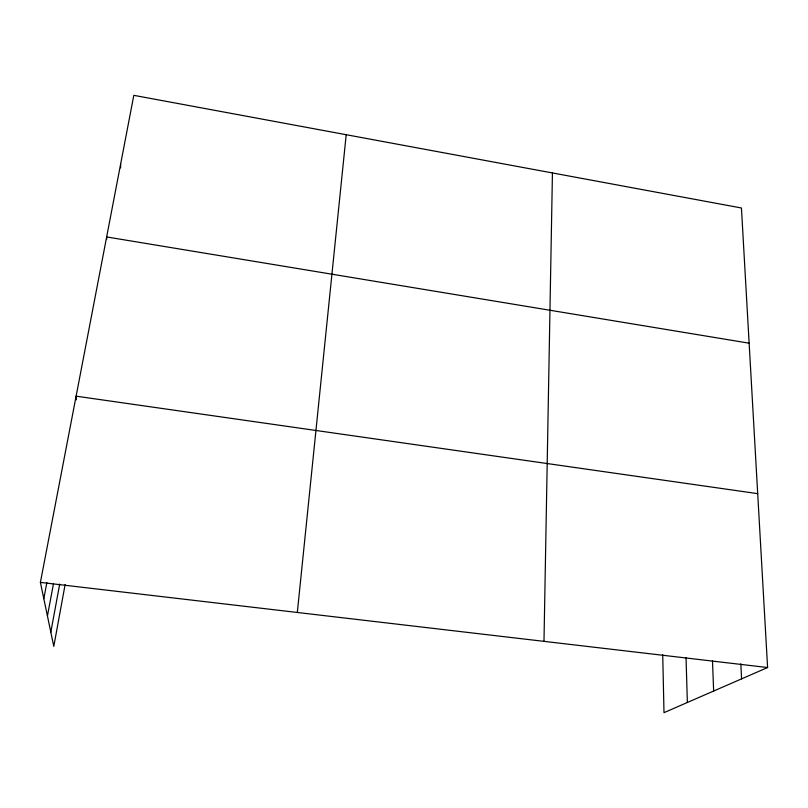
<?xml version="1.0" encoding="UTF-8"?>
<svg xmlns="http://www.w3.org/2000/svg" width="808" height="808" viewBox="0 0 808 808"><rect width="100%" height="100%" fill="white"/><g stroke="black" fill="none" stroke-linecap="round" stroke-linejoin="round"><path stroke-width="1.21" d="M120.614 167.872L120.624 164.125M543.986 641.35L552.44 172.942M297.324 612.464L346.198 134.714M65.135 584.487L53.793 646.38L40.4 582.386L133.815 95.334L741.441 207.989L767.6 667.539L663.994 712.666L662.722 654.763M50.813 632.139L59.701 584.093M47.43 615.989L53.429 583.962M43.814 598.667L46.854 582.619M40.4 582.386L767.6 667.539M757.702 493.648L76.114 396.173L76.386 399.809M749.137 343.188L106.656 236.946L106.696 239.38M740.845 663.843L741.572 678.871M712.484 660.863L713.646 691.042M686.032 657.641L687.366 702.485"/></g></svg>
